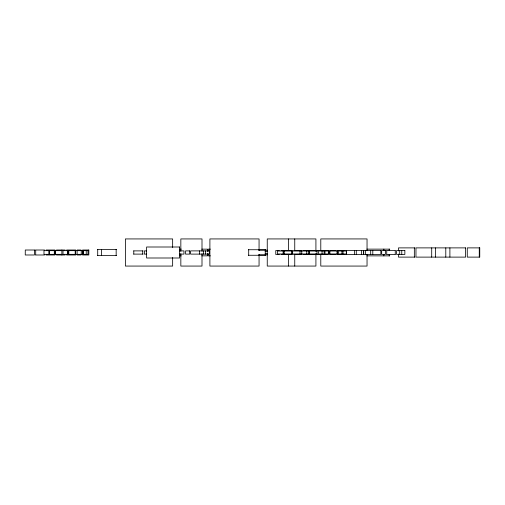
<?xml version="1.0" encoding="UTF-8"?>
<svg xmlns="http://www.w3.org/2000/svg" width="505" height="505" viewBox="0 0 505 505"><rect width="100%" height="100%" fill="white"/><g stroke="black" fill="none" stroke-linecap="round" stroke-linejoin="round"><path stroke-width="0.76" d="M414.94 247.886L398.495 247.886L398.495 250.96M179.799 249.148L181.32 249.148M201.703 249.148L207.404 249.148L207.404 251.383M210.415 249.148L208.098 249.148L208.098 251.383M366.832 249.135L389.759 249.135M97.332 249.426L116.535 249.426M248.359 249.735L265.617 249.735M35.798 250.013L44.591 250.013M46.075 250.013L54.957 250.013L54.957 254.987L46.075 254.987M56.459 250.013L65.126 250.013M66.597 250.013L75.744 250.013M77.139 250.013L81.021 250.013M207.29 250.164L208.174 250.164M258.718 250.164L267.416 250.164M279.448 250.543L275.768 250.543L275.768 254.457L279.448 254.457M280.925 250.543L292.288 250.543L292.288 254.457L280.925 254.457M293.765 250.543L301.655 250.543M302.754 250.543L308.675 250.543L308.675 254.457L302.754 254.457M315.947 250.543L309.565 250.543L309.565 254.457L315.947 254.457M336.229 250.543L329.847 250.543L329.847 254.457L336.229 254.457M345.508 250.543L337.29 250.543L337.29 254.457L345.508 254.457M386.83 250.543L395.162 250.543M61.862 250.663L55.31 250.663L55.31 254.337L61.862 254.337M133.661 250.89L143.06 250.89M146.658 250.89L144.367 250.89L144.367 254.11L146.658 254.11M179.502 250.89L183.959 250.89L183.959 254.11L179.502 254.11M284.088 251.035L291.953 251.035M308.738 251.035L292.464 251.035L292.464 253.964L308.738 253.964M317.336 251.035L309.325 251.035L309.325 253.964L317.336 253.964M329.544 251.035L337.409 251.035M265.106 251.288L267.41 251.288M265.106 253.712L267.41 253.712M284.088 253.964L291.953 253.964M329.544 253.964L337.409 253.964M133.661 254.11L143.06 254.11M293.765 254.457L301.655 254.457M386.83 254.457L395.162 254.457M207.29 254.836L208.174 254.836M258.718 254.836L267.416 254.836M35.798 254.987L44.591 254.987M56.459 254.987L65.126 254.987M66.597 254.987L75.744 254.987M77.139 254.987L81.021 254.987M248.359 255.265L265.617 255.265M97.332 255.574L116.535 255.574M179.799 255.852L181.32 255.852M201.703 255.852L207.404 255.852L207.404 253.617M210.415 255.852L208.098 255.852L208.098 253.617M366.832 255.865L389.759 255.865M414.94 257.114L398.495 257.114L398.495 254.04M479.27 247.886L479.27 257.114M449.892 247.886L449.904 257.114M445.789 247.886L445.789 257.114M435.379 247.886L435.379 257.114M431.712 247.886L431.699 257.114M414.346 247.886L414.346 257.114M401.772 250.543L401.772 254.457M399.708 250.543L399.708 254.457M395.257 250.543L395.257 254.457M389.21 249.135L389.21 250.632M389.21 254.368L389.21 255.865M386.742 250.543L386.742 254.457M383.857 249.135L383.857 250.632M383.857 254.368L383.857 255.865M372.804 250.543L372.797 254.457M370.702 250.543L370.702 254.457M367.04 250.562L367.04 238.934L320.789 238.934L320.789 250.562M367.04 254.438L367.04 266.066L320.789 266.066L320.789 254.438M365.38 250.543L365.38 254.457M363.707 250.543L363.707 254.457M363.499 250.543L363.499 254.457M361.605 250.543L361.605 254.457M356.284 250.543L356.284 254.457M354.403 250.543L354.403 254.457M342.996 251.035L342.996 253.964M341.961 251.035L341.961 253.964M337.138 251.035L337.138 253.964M329.645 251.035L329.645 253.964M322.051 251.035L322.051 253.964M315.915 251.339L315.915 238.934L267.252 238.934L267.252 266.066L315.915 266.066L315.915 253.661M306.762 251.035L306.762 253.964M301.775 251.035L301.775 253.964M300.008 251.035L300.014 253.964M294.75 238.934L294.75 250.562M294.75 254.438L294.75 266.066M291.682 251.035L291.682 253.964M288.418 238.934L288.418 250.562M288.418 254.438L288.418 266.066M284.189 251.035L284.189 253.964M283.147 251.035L283.147 253.964M265.276 249.735L265.276 255.265M259.059 250.562L259.059 238.934L209.897 238.934L209.897 266.066L259.059 266.066L259.059 254.438M248.694 249.735L248.694 255.265M205.567 250.89L205.567 254.11M203.42 250.89L203.42 254.11M202 251.339L202 238.934L180.84 238.934L180.84 251.339M202 253.661L202 266.066L180.84 266.066L180.84 253.661M199.633 250.89L199.633 254.11M172.647 247.463L172.647 238.934L125.391 238.934L125.391 266.066L172.647 266.066L172.647 257.537M142.732 250.89L142.732 254.11M133.787 250.89L133.787 254.11M116.163 249.426L116.163 255.574M101.404 249.426L101.404 255.574M97.711 249.426L97.711 255.574M86.235 250.663L86.235 254.337M81.248 250.663L81.248 254.337M77.107 250.663L77.107 254.337M67.784 250.663L67.784 254.337M67.657 250.663L67.657 254.337M61.881 250.013L61.881 254.987M54.3 250.663L54.3 254.337M35.703 250.013L35.703 254.987M179.61 247.002L146.608 247.002L146.608 257.998L179.61 257.998L179.61 247.002M465.629 247.886L415.969 247.886L415.969 257.114L465.629 257.114L465.629 247.886M479.75 247.886L467.27 247.886L467.27 257.114L479.75 257.114L479.75 247.886M34.422 250.013L25.275 250.013L25.25 254.987L34.422 254.987L34.422 250.013M88.823 250.013L82.58 250.013L82.58 254.987L88.823 254.987L88.823 250.013M328.364 250.543L317.007 250.543L317.007 254.457L328.364 254.457L328.364 250.543M380.846 250.543L346.354 250.543L346.354 254.457L380.846 254.457L380.846 250.543M385.365 250.543L381.685 250.543L381.685 254.457L385.365 254.457L385.365 250.543M404.852 250.543L396.627 250.543L396.627 254.457L404.852 254.457L404.852 250.543M48.827 250.663L43.979 250.663L43.979 254.337L48.827 254.337L48.827 250.663M54.489 250.663L49.522 250.663L49.522 254.337L54.489 254.337L54.489 250.663M67.973 250.663L63.011 250.663L63.011 254.337L67.973 254.337L67.973 250.663M75.188 250.663L68.794 250.663L68.794 254.337L75.188 254.337L75.188 250.663M82.883 250.663L75.649 250.663L75.649 254.337L82.883 254.337L82.883 250.663M87.971 250.663L83.369 250.663L83.369 254.337L87.971 254.337L87.971 250.663M189.678 250.89L185.556 250.89L185.556 254.11L189.678 254.11L189.678 250.89M209.354 250.89L190.625 250.89L190.625 254.11L209.354 254.11L209.354 250.89M283.374 251.035L277.39 251.035L277.39 253.964L283.374 253.964L283.374 251.035M324.153 251.035L318.598 251.035L318.598 253.964L324.153 253.964L324.153 251.035M328.439 251.035L324.986 251.035L324.986 253.964L328.439 253.964L328.439 251.035M346.449 251.035L338.508 251.035L338.508 253.964L346.449 253.964L346.449 251.035"/></g></svg>
